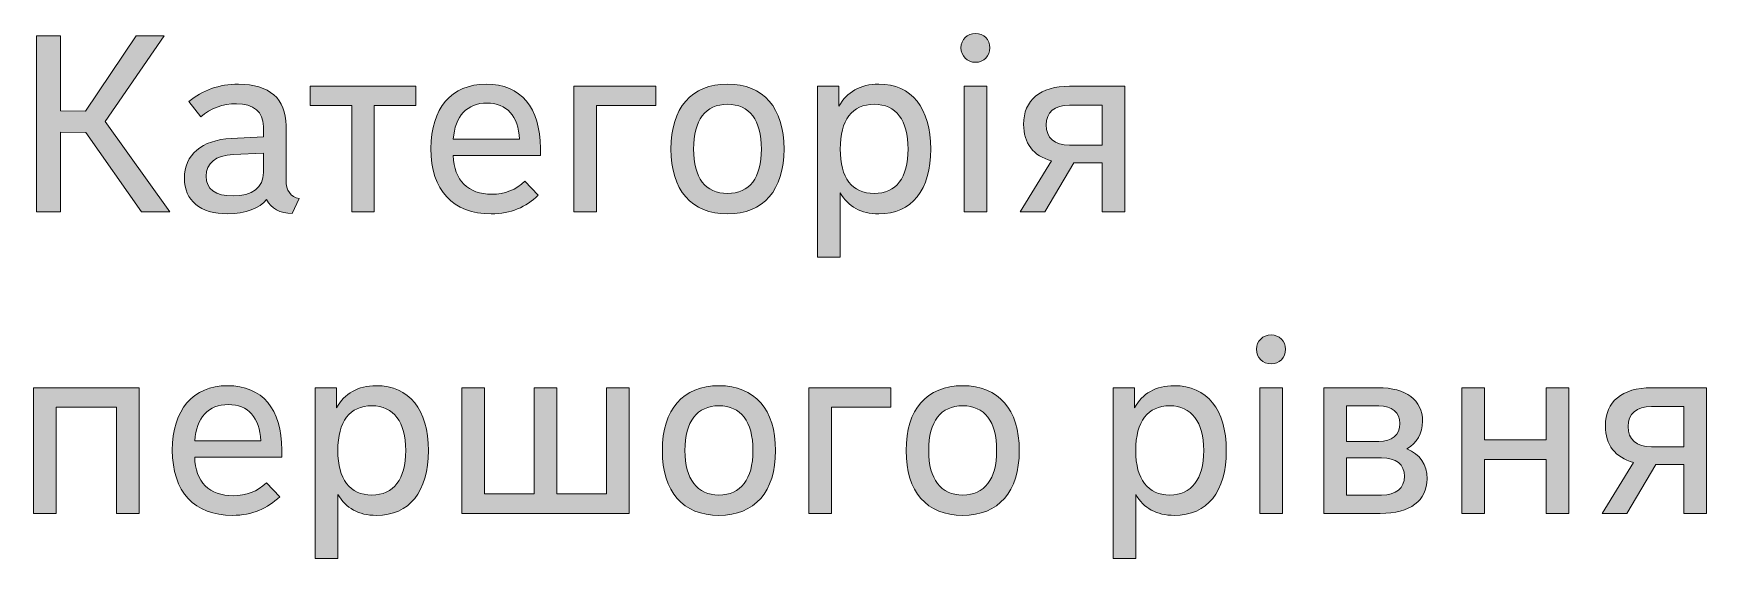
# Model space of a CAD drawing. Header units: millimetres. Extents: x -1334 to 1514, y -1037 to 10.
# Drawn here: x -1333 to -1266.7, y -12.5 to 8.3 of the extents above; entities that cross this region are included whole.
import ezdxf

# ---------------------------------------------------------------- set-up
doc = ezdxf.new("R2010")
doc.units = ezdxf.units.MM
doc.header["$MEASUREMENT"] = 0
doc.layers.add('icons', color=7, linetype='Continuous', lineweight=0)

# ---------------------------------------------------------------- blocks, each defined once
blk = doc.blocks.new('Block_30')
at = {"layer": 'icons', "true_color": 0x231f20, "transparency": 33554687}
h = blk.add_hatch(color=250, dxfattribs=at)
h.dxf.hatch_style = 2
edge = h.paths.add_edge_path()
edge.add_spline(control_points=[(-1332.904, 8.227), (-1332.904, 8.227), (-1331.958, 8.227), (-1331.958, 8.227), (-1331.958, 8.227), (-1331.958, 5.258), (-1331.958, 5.258), (-1331.958, 5.258), (-1330.961, 5.248), (-1330.961, 5.248), (-1330.961, 5.248), (-1328.958, 8.227), (-1328.958, 8.227), (-1328.958, 8.227), (-1327.852, 8.227), (-1327.852, 8.227), (-1327.852, 8.227), (-1330.184, 4.83), (-1330.184, 4.83), (-1330.184, 4.83), (-1327.623, 1.252), (-1327.623, 1.252), (-1327.623, 1.252), (-1328.749, 1.252), (-1328.749, 1.252), (-1328.749, 1.252), (-1330.951, 4.401), (-1330.951, 4.401), (-1330.951, 4.401), (-1331.958, 4.411), (-1331.958, 4.411), (-1331.958, 4.411), (-1331.958, 1.252), (-1331.958, 1.252), (-1331.958, 1.252), (-1332.904, 1.252), (-1332.904, 1.252), (-1332.904, 1.252), (-1332.904, 8.227), (-1332.904, 8.227)], knot_values=[0, 0, 0, 0, 1, 1, 1, 2, 2, 2, 3, 3, 3, 4, 4, 4, 5, 5, 5, 6, 6, 6, 7, 7, 7, 8, 8, 8, 9, 9, 9, 10, 10, 10, 11, 11, 11, 12, 12, 12, 13, 13, 13, 13], degree=3, periodic=0)
h = blk.add_hatch(color=250, dxfattribs=at)
h.dxf.hatch_style = 2
edge = h.paths.add_edge_path()
edge.add_spline(control_points=[(-1295.257, 1.252), (-1295.257, 1.252), (-1296.153, 1.252), (-1296.153, 1.252), (-1296.153, 1.252), (-1296.153, 6.234), (-1296.153, 6.234), (-1296.153, 6.234), (-1295.257, 6.234), (-1295.257, 6.234), (-1295.257, 6.234), (-1295.257, 1.252), (-1295.257, 1.252)], knot_values=[0, 0, 0, 0, 1, 1, 1, 2, 2, 2, 3, 3, 3, 4, 4, 4, 4], degree=3, periodic=0)
edge = h.paths.add_edge_path()
edge.add_spline(control_points=[(-1295.705, 8.327), (-1295.376, 8.327), (-1295.137, 8.088), (-1295.137, 7.759), (-1295.137, 7.43), (-1295.376, 7.181), (-1295.705, 7.181), (-1296.034, 7.181), (-1296.283, 7.43), (-1296.283, 7.759), (-1296.283, 8.088), (-1296.034, 8.327), (-1295.705, 8.327)], knot_values=[0, 0, 0, 0, 1, 1, 1, 2, 2, 2, 3, 3, 3, 4, 4, 4, 4], degree=3, periodic=0)
h = blk.add_hatch(color=250, dxfattribs=at)
h.dxf.hatch_style = 2
edge = h.paths.add_edge_path()
edge.add_spline(control_points=[(-1325.112, 3.524), (-1325.799, 3.494), (-1326.188, 3.176), (-1326.188, 2.667), (-1326.188, 2.159), (-1325.819, 1.88), (-1325.112, 1.88), (-1324.354, 1.88), (-1323.916, 2.209), (-1323.916, 2.817), (-1323.916, 2.817), (-1323.916, 3.584), (-1323.916, 3.584), (-1323.916, 3.584), (-1325.112, 3.524), (-1325.112, 3.524)], knot_values=[0, 0, 0, 0, 1, 1, 1, 2, 2, 2, 3, 3, 3, 4, 4, 4, 5, 5, 5, 5], degree=3, periodic=0)
edge = h.paths.add_edge_path()
edge.add_spline(control_points=[(-1326.865, 5.627), (-1326.327, 6.075), (-1325.68, 6.314), (-1324.902, 6.314), (-1323.677, 6.314), (-1323.019, 5.736), (-1323.019, 4.67), (-1323.019, 4.67), (-1323.019, 2.508), (-1323.019, 2.508), (-1323.019, 2.099), (-1322.83, 1.84), (-1322.501, 1.781), (-1322.501, 1.781), (-1322.77, 1.183), (-1322.77, 1.183), (-1323.258, 1.183), (-1323.607, 1.382), (-1323.786, 1.741), (-1324.055, 1.392), (-1324.633, 1.173), (-1325.321, 1.173), (-1326.427, 1.173), (-1327.045, 1.701), (-1327.045, 2.578), (-1327.045, 3.514), (-1326.357, 4.102), (-1325.191, 4.162), (-1325.191, 4.162), (-1323.916, 4.232), (-1323.916, 4.232), (-1323.916, 4.232), (-1323.916, 4.64), (-1323.916, 4.64), (-1323.916, 5.208), (-1324.294, 5.537), (-1324.982, 5.537), (-1325.51, 5.537), (-1326.008, 5.358), (-1326.397, 5.019), (-1326.397, 5.019), (-1326.865, 5.627), (-1326.865, 5.627)], knot_values=[0, 0, 0, 0, 1, 1, 1, 2, 2, 2, 3, 3, 3, 4, 4, 4, 5, 5, 5, 6, 6, 6, 7, 7, 7, 8, 8, 8, 9, 9, 9, 10, 10, 10, 11, 11, 11, 12, 12, 12, 13, 13, 13, 14, 14, 14, 14], degree=3, periodic=0)
h = blk.add_hatch(color=250, dxfattribs=at)
h.dxf.hatch_style = 2
edge = h.paths.add_edge_path()
edge.add_spline(control_points=[(-1322.062, 6.234), (-1322.062, 6.234), (-1317.877, 6.234), (-1317.877, 6.234), (-1317.877, 6.234), (-1317.877, 5.467), (-1317.877, 5.467), (-1317.877, 5.467), (-1319.521, 5.467), (-1319.521, 5.467), (-1319.521, 5.467), (-1319.521, 1.252), (-1319.521, 1.252), (-1319.521, 1.252), (-1320.418, 1.252), (-1320.418, 1.252), (-1320.418, 1.252), (-1320.418, 5.467), (-1320.418, 5.467), (-1320.418, 5.467), (-1322.062, 5.467), (-1322.062, 5.467), (-1322.062, 5.467), (-1322.062, 6.234), (-1322.062, 6.234)], knot_values=[0, 0, 0, 0, 1, 1, 1, 2, 2, 2, 3, 3, 3, 4, 4, 4, 5, 5, 5, 6, 6, 6, 7, 7, 7, 8, 8, 8, 8], degree=3, periodic=0)
h = blk.add_hatch(color=250, dxfattribs=at)
h.dxf.hatch_style = 2
edge = h.paths.add_edge_path()
edge.add_spline(control_points=[(-1316.392, 4.132), (-1316.392, 4.132), (-1313.771, 4.132), (-1313.771, 4.132), (-1313.811, 5.049), (-1314.279, 5.567), (-1315.057, 5.567), (-1315.844, 5.567), (-1316.332, 5.049), (-1316.392, 4.132)], knot_values=[0, 0, 0, 0, 1, 1, 1, 2, 2, 2, 3, 3, 3, 3], degree=3, periodic=0)
edge = h.paths.add_edge_path()
edge.add_spline(control_points=[(-1317.279, 3.763), (-1317.279, 5.358), (-1316.462, 6.314), (-1315.087, 6.314), (-1313.712, 6.314), (-1312.944, 5.387), (-1312.944, 3.773), (-1312.944, 3.773), (-1312.944, 3.484), (-1312.944, 3.484), (-1312.944, 3.484), (-1316.392, 3.484), (-1316.392, 3.484), (-1316.372, 2.498), (-1315.804, 1.95), (-1314.868, 1.95), (-1314.359, 1.95), (-1313.901, 2.119), (-1313.552, 2.468), (-1313.552, 2.468), (-1313.024, 1.91), (-1313.024, 1.91), (-1313.512, 1.442), (-1314.1, 1.173), (-1314.898, 1.173), (-1316.402, 1.173), (-1317.279, 2.099), (-1317.279, 3.763)], knot_values=[0, 0, 0, 0, 1, 1, 1, 2, 2, 2, 3, 3, 3, 4, 4, 4, 5, 5, 5, 6, 6, 6, 7, 7, 7, 8, 8, 8, 9, 9, 9, 9], degree=3, periodic=0)
h = blk.add_hatch(color=250, dxfattribs=at)
h.dxf.hatch_style = 2
edge = h.paths.add_edge_path()
edge.add_spline(control_points=[(-1311.619, 6.234), (-1311.619, 6.234), (-1308.371, 6.234), (-1308.371, 6.234), (-1308.371, 6.234), (-1308.371, 5.467), (-1308.371, 5.467), (-1308.371, 5.467), (-1310.722, 5.467), (-1310.722, 5.467), (-1310.722, 5.467), (-1310.722, 1.252), (-1310.722, 1.252), (-1310.722, 1.252), (-1311.619, 1.252), (-1311.619, 1.252), (-1311.619, 1.252), (-1311.619, 6.234), (-1311.619, 6.234)], knot_values=[0, 0, 0, 0, 1, 1, 1, 2, 2, 2, 3, 3, 3, 4, 4, 4, 5, 5, 5, 6, 6, 6, 6], degree=3, periodic=0)
h = blk.add_hatch(color=250, dxfattribs=at)
h.dxf.hatch_style = 2
edge = h.paths.add_edge_path()
edge.add_spline(control_points=[(-1305.53, 1.98), (-1304.664, 1.98), (-1304.185, 2.598), (-1304.185, 3.743), (-1304.185, 4.899), (-1304.664, 5.517), (-1305.53, 5.517), (-1306.397, 5.517), (-1306.876, 4.899), (-1306.876, 3.743), (-1306.876, 2.598), (-1306.397, 1.98), (-1305.53, 1.98)], knot_values=[0, 0, 0, 0, 1, 1, 1, 2, 2, 2, 3, 3, 3, 4, 4, 4, 4], degree=3, periodic=0)
edge = h.paths.add_edge_path()
edge.add_spline(control_points=[(-1305.53, 1.173), (-1306.955, 1.173), (-1307.772, 2.109), (-1307.772, 3.743), (-1307.772, 5.377), (-1306.955, 6.314), (-1305.53, 6.314), (-1304.106, 6.314), (-1303.289, 5.377), (-1303.289, 3.743), (-1303.289, 2.109), (-1304.106, 1.173), (-1305.53, 1.173)], knot_values=[0, 0, 0, 0, 1, 1, 1, 2, 2, 2, 3, 3, 3, 4, 4, 4, 4], degree=3, periodic=0)
h = blk.add_hatch(color=250, dxfattribs=at)
h.dxf.hatch_style = 2
edge = h.paths.add_edge_path()
edge.add_spline(control_points=[(-1299.721, 5.517), (-1300.588, 5.517), (-1301.066, 4.899), (-1301.066, 3.743), (-1301.066, 2.598), (-1300.588, 1.98), (-1299.721, 1.98), (-1298.854, 1.98), (-1298.376, 2.598), (-1298.376, 3.743), (-1298.376, 4.889), (-1298.854, 5.517), (-1299.721, 5.517)], knot_values=[0, 0, 0, 0, 1, 1, 1, 2, 2, 2, 3, 3, 3, 4, 4, 4, 4], degree=3, periodic=0)
edge = h.paths.add_edge_path()
edge.add_spline(control_points=[(-1299.541, 6.314), (-1298.236, 6.314), (-1297.479, 5.377), (-1297.479, 3.743), (-1297.479, 2.109), (-1298.226, 1.173), (-1299.541, 1.173), (-1300.239, 1.173), (-1300.757, 1.462), (-1301.066, 2), (-1301.066, 2), (-1301.066, -0.541), (-1301.066, -0.541), (-1301.066, -0.541), (-1301.963, -0.541), (-1301.963, -0.541), (-1301.963, -0.541), (-1301.963, 6.234), (-1301.963, 6.234), (-1301.963, 6.234), (-1301.116, 6.234), (-1301.116, 6.234), (-1301.116, 6.234), (-1301.116, 5.437), (-1301.116, 5.437), (-1300.807, 6.005), (-1300.269, 6.314), (-1299.541, 6.314)], knot_values=[0, 0, 0, 0, 1, 1, 1, 2, 2, 2, 3, 3, 3, 4, 4, 4, 5, 5, 5, 6, 6, 6, 7, 7, 7, 8, 8, 8, 9, 9, 9, 9], degree=3, periodic=0)
h = blk.add_hatch(color=250, dxfattribs=at)
h.dxf.hatch_style = 2
edge = h.paths.add_edge_path()
edge.add_spline(control_points=[(-1290.693, 5.487), (-1290.693, 5.487), (-1291.978, 5.487), (-1291.978, 5.487), (-1292.576, 5.487), (-1292.905, 5.198), (-1292.905, 4.7), (-1292.905, 4.182), (-1292.576, 3.893), (-1291.978, 3.893), (-1291.978, 3.893), (-1290.693, 3.893), (-1290.693, 3.893), (-1290.693, 3.893), (-1290.693, 5.487), (-1290.693, 5.487)], knot_values=[0, 0, 0, 0, 1, 1, 1, 2, 2, 2, 3, 3, 3, 4, 4, 4, 5, 5, 5, 5], degree=3, periodic=0)
edge = h.paths.add_edge_path()
edge.add_spline(control_points=[(-1292.696, 3.275), (-1293.413, 3.464), (-1293.801, 3.973), (-1293.801, 4.72), (-1293.801, 5.686), (-1293.144, 6.234), (-1291.978, 6.234), (-1291.978, 6.234), (-1289.796, 6.234), (-1289.796, 6.234), (-1289.796, 6.234), (-1289.796, 1.252), (-1289.796, 1.252), (-1289.796, 1.252), (-1290.693, 1.252), (-1290.693, 1.252), (-1290.693, 1.252), (-1290.693, 3.195), (-1290.693, 3.195), (-1290.693, 3.195), (-1291.809, 3.195), (-1291.809, 3.195), (-1291.809, 3.195), (-1292.955, 1.252), (-1292.955, 1.252), (-1292.955, 1.252), (-1293.931, 1.252), (-1293.931, 1.252), (-1293.931, 1.252), (-1292.696, 3.275), (-1292.696, 3.275)], knot_values=[0, 0, 0, 0, 1, 1, 1, 2, 2, 2, 3, 3, 3, 4, 4, 4, 5, 5, 5, 6, 6, 6, 7, 7, 7, 8, 8, 8, 9, 9, 9, 10, 10, 10, 10], degree=3, periodic=0)
h = blk.add_hatch(color=250, dxfattribs=at)
h.dxf.hatch_style = 2
edge = h.paths.add_edge_path()
edge.add_spline(control_points=[(-1283.548, -10.706), (-1283.548, -10.706), (-1284.445, -10.706), (-1284.445, -10.706), (-1284.445, -10.706), (-1284.445, -5.724), (-1284.445, -5.724), (-1284.445, -5.724), (-1283.548, -5.724), (-1283.548, -5.724), (-1283.548, -5.724), (-1283.548, -10.706), (-1283.548, -10.706)], knot_values=[0, 0, 0, 0, 1, 1, 1, 2, 2, 2, 3, 3, 3, 4, 4, 4, 4], degree=3, periodic=0)
edge = h.paths.add_edge_path()
edge.add_spline(control_points=[(-1283.996, -3.631), (-1283.668, -3.631), (-1283.428, -3.871), (-1283.428, -4.199), (-1283.428, -4.528), (-1283.668, -4.777), (-1283.996, -4.777), (-1284.325, -4.777), (-1284.574, -4.528), (-1284.574, -4.199), (-1284.574, -3.871), (-1284.325, -3.631), (-1283.996, -3.631)], knot_values=[0, 0, 0, 0, 1, 1, 1, 2, 2, 2, 3, 3, 3, 4, 4, 4, 4], degree=3, periodic=0)
h = blk.add_hatch(color=250, dxfattribs=at)
h.dxf.hatch_style = 2
edge = h.paths.add_edge_path()
edge.add_spline(control_points=[(-1333.024, -10.706), (-1333.024, -10.706), (-1333.024, -5.724), (-1333.024, -5.724), (-1333.024, -5.724), (-1328.839, -5.724), (-1328.839, -5.724), (-1328.839, -5.724), (-1328.839, -10.706), (-1328.839, -10.706), (-1328.839, -10.706), (-1329.736, -10.706), (-1329.736, -10.706), (-1329.736, -10.706), (-1329.736, -6.491), (-1329.736, -6.491), (-1329.736, -6.491), (-1332.127, -6.491), (-1332.127, -6.491), (-1332.127, -6.491), (-1332.127, -10.706), (-1332.127, -10.706), (-1332.127, -10.706), (-1333.024, -10.706), (-1333.024, -10.706)], knot_values=[0, 0, 0, 0, 1, 1, 1, 2, 2, 2, 3, 3, 3, 4, 4, 4, 5, 5, 5, 6, 6, 6, 7, 7, 7, 8, 8, 8, 8], degree=3, periodic=0)
h = blk.add_hatch(color=250, dxfattribs=at)
h.dxf.hatch_style = 2
edge = h.paths.add_edge_path()
edge.add_spline(control_points=[(-1326.636, -7.826), (-1326.636, -7.826), (-1324.016, -7.826), (-1324.016, -7.826), (-1324.056, -6.91), (-1324.524, -6.392), (-1325.301, -6.392), (-1326.088, -6.392), (-1326.576, -6.91), (-1326.636, -7.826)], knot_values=[0, 0, 0, 0, 1, 1, 1, 2, 2, 2, 3, 3, 3, 3], degree=3, periodic=0)
edge = h.paths.add_edge_path()
edge.add_spline(control_points=[(-1327.523, -8.195), (-1327.523, -6.601), (-1326.706, -5.644), (-1325.331, -5.644), (-1323.956, -5.644), (-1323.189, -6.571), (-1323.189, -8.185), (-1323.189, -8.185), (-1323.189, -8.474), (-1323.189, -8.474), (-1323.189, -8.474), (-1326.636, -8.474), (-1326.636, -8.474), (-1326.616, -9.46), (-1326.048, -10.008), (-1325.112, -10.008), (-1324.604, -10.008), (-1324.145, -9.839), (-1323.797, -9.49), (-1323.797, -9.49), (-1323.268, -10.048), (-1323.268, -10.048), (-1323.757, -10.516), (-1324.345, -10.785), (-1325.142, -10.785), (-1326.646, -10.785), (-1327.523, -9.859), (-1327.523, -8.195)], knot_values=[0, 0, 0, 0, 1, 1, 1, 2, 2, 2, 3, 3, 3, 4, 4, 4, 5, 5, 5, 6, 6, 6, 7, 7, 7, 8, 8, 8, 9, 9, 9, 9], degree=3, periodic=0)
h = blk.add_hatch(color=250, dxfattribs=at)
h.dxf.hatch_style = 2
edge = h.paths.add_edge_path()
edge.add_spline(control_points=[(-1319.621, -6.441), (-1320.488, -6.441), (-1320.966, -7.059), (-1320.966, -8.215), (-1320.966, -9.361), (-1320.488, -9.979), (-1319.621, -9.979), (-1318.754, -9.979), (-1318.276, -9.361), (-1318.276, -8.215), (-1318.276, -7.069), (-1318.754, -6.441), (-1319.621, -6.441)], knot_values=[0, 0, 0, 0, 1, 1, 1, 2, 2, 2, 3, 3, 3, 4, 4, 4, 4], degree=3, periodic=0)
edge = h.paths.add_edge_path()
edge.add_spline(control_points=[(-1319.442, -5.644), (-1318.137, -5.644), (-1317.379, -6.581), (-1317.379, -8.215), (-1317.379, -9.849), (-1318.127, -10.785), (-1319.442, -10.785), (-1320.139, -10.785), (-1320.657, -10.497), (-1320.966, -9.959), (-1320.966, -9.959), (-1320.966, -12.499), (-1320.966, -12.499), (-1320.966, -12.499), (-1321.863, -12.499), (-1321.863, -12.499), (-1321.863, -12.499), (-1321.863, -5.724), (-1321.863, -5.724), (-1321.863, -5.724), (-1321.016, -5.724), (-1321.016, -5.724), (-1321.016, -5.724), (-1321.016, -6.521), (-1321.016, -6.521), (-1320.707, -5.953), (-1320.169, -5.644), (-1319.442, -5.644)], knot_values=[0, 0, 0, 0, 1, 1, 1, 2, 2, 2, 3, 3, 3, 4, 4, 4, 5, 5, 5, 6, 6, 6, 7, 7, 7, 8, 8, 8, 9, 9, 9, 9], degree=3, periodic=0)
h = blk.add_hatch(color=250, dxfattribs=at)
h.dxf.hatch_style = 2
edge = h.paths.add_edge_path()
edge.add_spline(control_points=[(-1312.297, -5.724), (-1312.297, -5.724), (-1312.297, -9.929), (-1312.297, -9.929), (-1312.297, -9.929), (-1310.324, -9.929), (-1310.324, -9.929), (-1310.324, -9.929), (-1310.324, -5.724), (-1310.324, -5.724), (-1310.324, -5.724), (-1309.427, -5.724), (-1309.427, -5.724), (-1309.427, -5.724), (-1309.427, -10.706), (-1309.427, -10.706), (-1309.427, -10.706), (-1316.053, -10.706), (-1316.053, -10.706), (-1316.053, -10.706), (-1316.053, -5.724), (-1316.053, -5.724), (-1316.053, -5.724), (-1315.157, -5.724), (-1315.157, -5.724), (-1315.157, -5.724), (-1315.157, -9.929), (-1315.157, -9.929), (-1315.157, -9.929), (-1313.194, -9.929), (-1313.194, -9.929), (-1313.194, -9.929), (-1313.194, -5.724), (-1313.194, -5.724), (-1313.194, -5.724), (-1312.297, -5.724), (-1312.297, -5.724)], knot_values=[0, 0, 0, 0, 1, 1, 1, 2, 2, 2, 3, 3, 3, 4, 4, 4, 5, 5, 5, 6, 6, 6, 7, 7, 7, 8, 8, 8, 9, 9, 9, 10, 10, 10, 11, 11, 11, 12, 12, 12, 12], degree=3, periodic=0)
h = blk.add_hatch(color=250, dxfattribs=at)
h.dxf.hatch_style = 2
edge = h.paths.add_edge_path()
edge.add_spline(control_points=[(-1305.869, -9.979), (-1305.003, -9.979), (-1304.524, -9.361), (-1304.524, -8.215), (-1304.524, -7.059), (-1305.003, -6.441), (-1305.869, -6.441), (-1306.736, -6.441), (-1307.215, -7.059), (-1307.215, -8.215), (-1307.215, -9.361), (-1306.736, -9.979), (-1305.869, -9.979)], knot_values=[0, 0, 0, 0, 1, 1, 1, 2, 2, 2, 3, 3, 3, 4, 4, 4, 4], degree=3, periodic=0)
edge = h.paths.add_edge_path()
edge.add_spline(control_points=[(-1305.869, -10.785), (-1307.294, -10.785), (-1308.111, -9.849), (-1308.111, -8.215), (-1308.111, -6.581), (-1307.294, -5.644), (-1305.869, -5.644), (-1304.445, -5.644), (-1303.628, -6.581), (-1303.628, -8.215), (-1303.628, -9.849), (-1304.445, -10.785), (-1305.869, -10.785)], knot_values=[0, 0, 0, 0, 1, 1, 1, 2, 2, 2, 3, 3, 3, 4, 4, 4, 4], degree=3, periodic=0)
h = blk.add_hatch(color=250, dxfattribs=at)
h.dxf.hatch_style = 2
edge = h.paths.add_edge_path()
edge.add_spline(control_points=[(-1302.302, -5.724), (-1302.302, -5.724), (-1299.054, -5.724), (-1299.054, -5.724), (-1299.054, -5.724), (-1299.054, -6.491), (-1299.054, -6.491), (-1299.054, -6.491), (-1301.405, -6.491), (-1301.405, -6.491), (-1301.405, -6.491), (-1301.405, -10.706), (-1301.405, -10.706), (-1301.405, -10.706), (-1302.302, -10.706), (-1302.302, -10.706), (-1302.302, -10.706), (-1302.302, -5.724), (-1302.302, -5.724)], knot_values=[0, 0, 0, 0, 1, 1, 1, 2, 2, 2, 3, 3, 3, 4, 4, 4, 5, 5, 5, 6, 6, 6, 6], degree=3, periodic=0)
h = blk.add_hatch(color=250, dxfattribs=at)
h.dxf.hatch_style = 2
edge = h.paths.add_edge_path()
edge.add_spline(control_points=[(-1296.213, -9.979), (-1295.347, -9.979), (-1294.868, -9.361), (-1294.868, -8.215), (-1294.868, -7.059), (-1295.347, -6.441), (-1296.213, -6.441), (-1297.081, -6.441), (-1297.559, -7.059), (-1297.559, -8.215), (-1297.559, -9.361), (-1297.081, -9.979), (-1296.213, -9.979)], knot_values=[0, 0, 0, 0, 1, 1, 1, 2, 2, 2, 3, 3, 3, 4, 4, 4, 4], degree=3, periodic=0)
edge = h.paths.add_edge_path()
edge.add_spline(control_points=[(-1296.213, -10.785), (-1297.638, -10.785), (-1298.455, -9.849), (-1298.455, -8.215), (-1298.455, -6.581), (-1297.638, -5.644), (-1296.213, -5.644), (-1294.789, -5.644), (-1293.972, -6.581), (-1293.972, -8.215), (-1293.972, -9.849), (-1294.789, -10.785), (-1296.213, -10.785)], knot_values=[0, 0, 0, 0, 1, 1, 1, 2, 2, 2, 3, 3, 3, 4, 4, 4, 4], degree=3, periodic=0)
h = blk.add_hatch(color=250, dxfattribs=at)
h.dxf.hatch_style = 2
edge = h.paths.add_edge_path()
edge.add_spline(control_points=[(-1288.012, -6.441), (-1288.879, -6.441), (-1289.358, -7.059), (-1289.358, -8.215), (-1289.358, -9.361), (-1288.879, -9.979), (-1288.012, -9.979), (-1287.146, -9.979), (-1286.667, -9.361), (-1286.667, -8.215), (-1286.667, -7.069), (-1287.146, -6.441), (-1288.012, -6.441)], knot_values=[0, 0, 0, 0, 1, 1, 1, 2, 2, 2, 3, 3, 3, 4, 4, 4, 4], degree=3, periodic=0)
edge = h.paths.add_edge_path()
edge.add_spline(control_points=[(-1287.833, -5.644), (-1286.528, -5.644), (-1285.771, -6.581), (-1285.771, -8.215), (-1285.771, -9.849), (-1286.518, -10.785), (-1287.833, -10.785), (-1288.53, -10.785), (-1289.049, -10.497), (-1289.358, -9.959), (-1289.358, -9.959), (-1289.358, -12.499), (-1289.358, -12.499), (-1289.358, -12.499), (-1290.254, -12.499), (-1290.254, -12.499), (-1290.254, -12.499), (-1290.254, -5.724), (-1290.254, -5.724), (-1290.254, -5.724), (-1289.407, -5.724), (-1289.407, -5.724), (-1289.407, -5.724), (-1289.407, -6.521), (-1289.407, -6.521), (-1289.099, -5.953), (-1288.56, -5.644), (-1287.833, -5.644)], knot_values=[0, 0, 0, 0, 1, 1, 1, 2, 2, 2, 3, 3, 3, 4, 4, 4, 5, 5, 5, 6, 6, 6, 7, 7, 7, 8, 8, 8, 9, 9, 9, 9], degree=3, periodic=0)
h = blk.add_hatch(color=250, dxfattribs=at)
h.dxf.hatch_style = 2
edge = h.paths.add_edge_path()
edge.add_spline(control_points=[(-1279.622, -9.979), (-1279.044, -9.979), (-1278.715, -9.709), (-1278.715, -9.231), (-1278.715, -8.773), (-1279.044, -8.504), (-1279.622, -8.504), (-1279.622, -8.504), (-1281.007, -8.504), (-1281.007, -8.504), (-1281.007, -8.504), (-1281.007, -9.979), (-1281.007, -9.979), (-1281.007, -9.979), (-1279.622, -9.979), (-1279.622, -9.979)], knot_values=[0, 0, 0, 0, 1, 1, 1, 2, 2, 2, 3, 3, 3, 4, 4, 4, 5, 5, 5, 5], degree=3, periodic=0)
edge = h.paths.add_edge_path()
edge.add_spline(control_points=[(-1279.732, -7.856), (-1279.204, -7.856), (-1278.895, -7.587), (-1278.895, -7.139), (-1278.895, -6.71), (-1279.204, -6.441), (-1279.732, -6.441), (-1279.732, -6.441), (-1281.007, -6.441), (-1281.007, -6.441), (-1281.007, -6.441), (-1281.007, -7.856), (-1281.007, -7.856), (-1281.007, -7.856), (-1279.732, -7.856), (-1279.732, -7.856)], knot_values=[0, 0, 0, 0, 1, 1, 1, 2, 2, 2, 3, 3, 3, 4, 4, 4, 5, 5, 5, 5], degree=3, periodic=0)
edge = h.paths.add_edge_path()
edge.add_spline(control_points=[(-1277.998, -7.049), (-1277.998, -7.547), (-1278.217, -7.926), (-1278.615, -8.145), (-1278.097, -8.364), (-1277.819, -8.773), (-1277.819, -9.331), (-1277.819, -10.208), (-1278.486, -10.706), (-1279.672, -10.706), (-1279.672, -10.706), (-1281.903, -10.706), (-1281.903, -10.706), (-1281.903, -10.706), (-1281.903, -5.724), (-1281.903, -5.724), (-1281.903, -5.724), (-1279.761, -5.724), (-1279.761, -5.724), (-1278.635, -5.724), (-1277.998, -6.212), (-1277.998, -7.049)], knot_values=[0, 0, 0, 0, 1, 1, 1, 2, 2, 2, 3, 3, 3, 4, 4, 4, 5, 5, 5, 6, 6, 6, 7, 7, 7, 7], degree=3, periodic=0)
h = blk.add_hatch(color=250, dxfattribs=at)
h.dxf.hatch_style = 2
edge = h.paths.add_edge_path()
edge.add_spline(control_points=[(-1275.546, -10.706), (-1275.546, -10.706), (-1276.443, -10.706), (-1276.443, -10.706), (-1276.443, -10.706), (-1276.443, -5.724), (-1276.443, -5.724), (-1276.443, -5.724), (-1275.546, -5.724), (-1275.546, -5.724), (-1275.546, -5.724), (-1275.546, -7.796), (-1275.546, -7.796), (-1275.546, -7.796), (-1273.105, -7.796), (-1273.105, -7.796), (-1273.105, -7.796), (-1273.105, -5.724), (-1273.105, -5.724), (-1273.105, -5.724), (-1272.208, -5.724), (-1272.208, -5.724), (-1272.208, -5.724), (-1272.208, -10.706), (-1272.208, -10.706), (-1272.208, -10.706), (-1273.105, -10.706), (-1273.105, -10.706), (-1273.105, -10.706), (-1273.105, -8.564), (-1273.105, -8.564), (-1273.105, -8.564), (-1275.546, -8.564), (-1275.546, -8.564), (-1275.546, -8.564), (-1275.546, -10.706), (-1275.546, -10.706)], knot_values=[0, 0, 0, 0, 1, 1, 1, 2, 2, 2, 3, 3, 3, 4, 4, 4, 5, 5, 5, 6, 6, 6, 7, 7, 7, 8, 8, 8, 9, 9, 9, 10, 10, 10, 11, 11, 11, 12, 12, 12, 12], degree=3, periodic=0)
h = blk.add_hatch(color=250, dxfattribs=at)
h.dxf.hatch_style = 2
edge = h.paths.add_edge_path()
edge.add_spline(control_points=[(-1267.644, -6.471), (-1267.644, -6.471), (-1268.929, -6.471), (-1268.929, -6.471), (-1269.527, -6.471), (-1269.856, -6.76), (-1269.856, -7.258), (-1269.856, -7.776), (-1269.527, -8.065), (-1268.929, -8.065), (-1268.929, -8.065), (-1267.644, -8.065), (-1267.644, -8.065), (-1267.644, -8.065), (-1267.644, -6.471), (-1267.644, -6.471)], knot_values=[0, 0, 0, 0, 1, 1, 1, 2, 2, 2, 3, 3, 3, 4, 4, 4, 5, 5, 5, 5], degree=3, periodic=0)
edge = h.paths.add_edge_path()
edge.add_spline(control_points=[(-1269.647, -8.683), (-1270.364, -8.494), (-1270.753, -7.986), (-1270.753, -7.238), (-1270.753, -6.272), (-1270.095, -5.724), (-1268.929, -5.724), (-1268.929, -5.724), (-1266.747, -5.724), (-1266.747, -5.724), (-1266.747, -5.724), (-1266.747, -10.706), (-1266.747, -10.706), (-1266.747, -10.706), (-1267.644, -10.706), (-1267.644, -10.706), (-1267.644, -10.706), (-1267.644, -8.763), (-1267.644, -8.763), (-1267.644, -8.763), (-1268.76, -8.763), (-1268.76, -8.763), (-1268.76, -8.763), (-1269.906, -10.706), (-1269.906, -10.706), (-1269.906, -10.706), (-1270.882, -10.706), (-1270.882, -10.706), (-1270.882, -10.706), (-1269.647, -8.683), (-1269.647, -8.683)], knot_values=[0, 0, 0, 0, 1, 1, 1, 2, 2, 2, 3, 3, 3, 4, 4, 4, 5, 5, 5, 6, 6, 6, 7, 7, 7, 8, 8, 8, 9, 9, 9, 10, 10, 10, 10], degree=3, periodic=0)
at = {"layer": 'icons'}
for points, knots in [([(-1332.904, 8.227), (-1332.904, 8.227), (-1331.958, 8.227), (-1331.958, 8.227), (-1331.958, 8.227), (-1331.958, 5.258), (-1331.958, 5.258), (-1331.958, 5.258), (-1330.961, 5.248), (-1330.961, 5.248), (-1330.961, 5.248), (-1328.958, 8.227), (-1328.958, 8.227), (-1328.958, 8.227), (-1327.852, 8.227), (-1327.852, 8.227), (-1327.852, 8.227), (-1330.184, 4.83), (-1330.184, 4.83), (-1330.184, 4.83), (-1327.623, 1.252), (-1327.623, 1.252), (-1327.623, 1.252), (-1328.749, 1.252), (-1328.749, 1.252), (-1328.749, 1.252), (-1330.951, 4.401), (-1330.951, 4.401), (-1330.951, 4.401), (-1331.958, 4.411), (-1331.958, 4.411), (-1331.958, 4.411), (-1331.958, 1.252), (-1331.958, 1.252), (-1331.958, 1.252), (-1332.904, 1.252), (-1332.904, 1.252), (-1332.904, 1.252), (-1332.904, 8.227), (-1332.904, 8.227)], [0, 0, 0, 0, 1, 1, 1, 2, 2, 2, 3, 3, 3, 4, 4, 4, 5, 5, 5, 6, 6, 6, 7, 7, 7, 8, 8, 8, 9, 9, 9, 10, 10, 10, 11, 11, 11, 12, 12, 12, 13, 13, 13, 13]), ([(-1295.705, 8.327), (-1295.376, 8.327), (-1295.137, 8.088), (-1295.137, 7.759), (-1295.137, 7.43), (-1295.376, 7.181), (-1295.705, 7.181), (-1296.034, 7.181), (-1296.283, 7.43), (-1296.283, 7.759), (-1296.283, 8.088), (-1296.034, 8.327), (-1295.705, 8.327)], [0, 0, 0, 0, 1, 1, 1, 2, 2, 2, 3, 3, 3, 4, 4, 4, 4]), ([(-1326.865, 5.627), (-1326.327, 6.075), (-1325.68, 6.314), (-1324.902, 6.314), (-1323.677, 6.314), (-1323.019, 5.736), (-1323.019, 4.67), (-1323.019, 4.67), (-1323.019, 2.508), (-1323.019, 2.508), (-1323.019, 2.099), (-1322.83, 1.84), (-1322.501, 1.781), (-1322.501, 1.781), (-1322.77, 1.183), (-1322.77, 1.183), (-1323.258, 1.183), (-1323.607, 1.382), (-1323.786, 1.741), (-1324.055, 1.392), (-1324.633, 1.173), (-1325.321, 1.173), (-1326.427, 1.173), (-1327.045, 1.701), (-1327.045, 2.578), (-1327.045, 3.514), (-1326.357, 4.102), (-1325.191, 4.162), (-1325.191, 4.162), (-1323.916, 4.232), (-1323.916, 4.232), (-1323.916, 4.232), (-1323.916, 4.64), (-1323.916, 4.64), (-1323.916, 5.208), (-1324.294, 5.537), (-1324.982, 5.537), (-1325.51, 5.537), (-1326.008, 5.358), (-1326.397, 5.019), (-1326.397, 5.019), (-1326.865, 5.627), (-1326.865, 5.627)], [0, 0, 0, 0, 1, 1, 1, 2, 2, 2, 3, 3, 3, 4, 4, 4, 5, 5, 5, 6, 6, 6, 7, 7, 7, 8, 8, 8, 9, 9, 9, 10, 10, 10, 11, 11, 11, 12, 12, 12, 13, 13, 13, 14, 14, 14, 14]), ([(-1322.062, 6.234), (-1322.062, 6.234), (-1317.877, 6.234), (-1317.877, 6.234), (-1317.877, 6.234), (-1317.877, 5.467), (-1317.877, 5.467), (-1317.877, 5.467), (-1319.521, 5.467), (-1319.521, 5.467), (-1319.521, 5.467), (-1319.521, 1.252), (-1319.521, 1.252), (-1319.521, 1.252), (-1320.418, 1.252), (-1320.418, 1.252), (-1320.418, 1.252), (-1320.418, 5.467), (-1320.418, 5.467), (-1320.418, 5.467), (-1322.062, 5.467), (-1322.062, 5.467), (-1322.062, 5.467), (-1322.062, 6.234), (-1322.062, 6.234)], [0, 0, 0, 0, 1, 1, 1, 2, 2, 2, 3, 3, 3, 4, 4, 4, 5, 5, 5, 6, 6, 6, 7, 7, 7, 8, 8, 8, 8]), ([(-1317.279, 3.763), (-1317.279, 5.358), (-1316.462, 6.314), (-1315.087, 6.314), (-1313.712, 6.314), (-1312.944, 5.387), (-1312.944, 3.773), (-1312.944, 3.773), (-1312.944, 3.484), (-1312.944, 3.484), (-1312.944, 3.484), (-1316.392, 3.484), (-1316.392, 3.484), (-1316.372, 2.498), (-1315.804, 1.95), (-1314.868, 1.95), (-1314.359, 1.95), (-1313.901, 2.119), (-1313.552, 2.468), (-1313.552, 2.468), (-1313.024, 1.91), (-1313.024, 1.91), (-1313.512, 1.442), (-1314.1, 1.173), (-1314.898, 1.173), (-1316.402, 1.173), (-1317.279, 2.099), (-1317.279, 3.763)], [0, 0, 0, 0, 1, 1, 1, 2, 2, 2, 3, 3, 3, 4, 4, 4, 5, 5, 5, 6, 6, 6, 7, 7, 7, 8, 8, 8, 9, 9, 9, 9]), ([(-1311.619, 6.234), (-1311.619, 6.234), (-1308.371, 6.234), (-1308.371, 6.234), (-1308.371, 6.234), (-1308.371, 5.467), (-1308.371, 5.467), (-1308.371, 5.467), (-1310.722, 5.467), (-1310.722, 5.467), (-1310.722, 5.467), (-1310.722, 1.252), (-1310.722, 1.252), (-1310.722, 1.252), (-1311.619, 1.252), (-1311.619, 1.252), (-1311.619, 1.252), (-1311.619, 6.234), (-1311.619, 6.234)], [0, 0, 0, 0, 1, 1, 1, 2, 2, 2, 3, 3, 3, 4, 4, 4, 5, 5, 5, 6, 6, 6, 6]), ([(-1305.53, 1.173), (-1306.955, 1.173), (-1307.772, 2.109), (-1307.772, 3.743), (-1307.772, 5.377), (-1306.955, 6.314), (-1305.53, 6.314), (-1304.106, 6.314), (-1303.289, 5.377), (-1303.289, 3.743), (-1303.289, 2.109), (-1304.106, 1.173), (-1305.53, 1.173)], [0, 0, 0, 0, 1, 1, 1, 2, 2, 2, 3, 3, 3, 4, 4, 4, 4]), ([(-1299.541, 6.314), (-1298.236, 6.314), (-1297.479, 5.377), (-1297.479, 3.743), (-1297.479, 2.109), (-1298.226, 1.173), (-1299.541, 1.173), (-1300.239, 1.173), (-1300.757, 1.462), (-1301.066, 2), (-1301.066, 2), (-1301.066, -0.541), (-1301.066, -0.541), (-1301.066, -0.541), (-1301.963, -0.541), (-1301.963, -0.541), (-1301.963, -0.541), (-1301.963, 6.234), (-1301.963, 6.234), (-1301.963, 6.234), (-1301.116, 6.234), (-1301.116, 6.234), (-1301.116, 6.234), (-1301.116, 5.437), (-1301.116, 5.437), (-1300.807, 6.005), (-1300.269, 6.314), (-1299.541, 6.314)], [0, 0, 0, 0, 1, 1, 1, 2, 2, 2, 3, 3, 3, 4, 4, 4, 5, 5, 5, 6, 6, 6, 7, 7, 7, 8, 8, 8, 9, 9, 9, 9]), ([(-1295.257, 1.252), (-1295.257, 1.252), (-1296.153, 1.252), (-1296.153, 1.252), (-1296.153, 1.252), (-1296.153, 6.234), (-1296.153, 6.234), (-1296.153, 6.234), (-1295.257, 6.234), (-1295.257, 6.234), (-1295.257, 6.234), (-1295.257, 1.252), (-1295.257, 1.252)], [0, 0, 0, 0, 1, 1, 1, 2, 2, 2, 3, 3, 3, 4, 4, 4, 4]), ([(-1292.696, 3.275), (-1293.413, 3.464), (-1293.801, 3.973), (-1293.801, 4.72), (-1293.801, 5.686), (-1293.144, 6.234), (-1291.978, 6.234), (-1291.978, 6.234), (-1289.796, 6.234), (-1289.796, 6.234), (-1289.796, 6.234), (-1289.796, 1.252), (-1289.796, 1.252), (-1289.796, 1.252), (-1290.693, 1.252), (-1290.693, 1.252), (-1290.693, 1.252), (-1290.693, 3.195), (-1290.693, 3.195), (-1290.693, 3.195), (-1291.809, 3.195), (-1291.809, 3.195), (-1291.809, 3.195), (-1292.955, 1.252), (-1292.955, 1.252), (-1292.955, 1.252), (-1293.931, 1.252), (-1293.931, 1.252), (-1293.931, 1.252), (-1292.696, 3.275), (-1292.696, 3.275)], [0, 0, 0, 0, 1, 1, 1, 2, 2, 2, 3, 3, 3, 4, 4, 4, 5, 5, 5, 6, 6, 6, 7, 7, 7, 8, 8, 8, 9, 9, 9, 10, 10, 10, 10]), ([(-1316.392, 4.132), (-1316.392, 4.132), (-1313.771, 4.132), (-1313.771, 4.132), (-1313.811, 5.049), (-1314.279, 5.567), (-1315.057, 5.567), (-1315.844, 5.567), (-1316.332, 5.049), (-1316.392, 4.132)], [0, 0, 0, 0, 1, 1, 1, 2, 2, 2, 3, 3, 3, 3]), ([(-1305.53, 1.98), (-1304.664, 1.98), (-1304.185, 2.598), (-1304.185, 3.743), (-1304.185, 4.899), (-1304.664, 5.517), (-1305.53, 5.517), (-1306.397, 5.517), (-1306.876, 4.899), (-1306.876, 3.743), (-1306.876, 2.598), (-1306.397, 1.98), (-1305.53, 1.98)], [0, 0, 0, 0, 1, 1, 1, 2, 2, 2, 3, 3, 3, 4, 4, 4, 4]), ([(-1299.721, 5.517), (-1300.588, 5.517), (-1301.066, 4.899), (-1301.066, 3.743), (-1301.066, 2.598), (-1300.588, 1.98), (-1299.721, 1.98), (-1298.854, 1.98), (-1298.376, 2.598), (-1298.376, 3.743), (-1298.376, 4.889), (-1298.854, 5.517), (-1299.721, 5.517)], [0, 0, 0, 0, 1, 1, 1, 2, 2, 2, 3, 3, 3, 4, 4, 4, 4]), ([(-1290.693, 5.487), (-1290.693, 5.487), (-1291.978, 5.487), (-1291.978, 5.487), (-1292.576, 5.487), (-1292.905, 5.198), (-1292.905, 4.7), (-1292.905, 4.182), (-1292.576, 3.893), (-1291.978, 3.893), (-1291.978, 3.893), (-1290.693, 3.893), (-1290.693, 3.893), (-1290.693, 3.893), (-1290.693, 5.487), (-1290.693, 5.487)], [0, 0, 0, 0, 1, 1, 1, 2, 2, 2, 3, 3, 3, 4, 4, 4, 5, 5, 5, 5]), ([(-1325.112, 3.524), (-1325.799, 3.494), (-1326.188, 3.176), (-1326.188, 2.667), (-1326.188, 2.159), (-1325.819, 1.88), (-1325.112, 1.88), (-1324.354, 1.88), (-1323.916, 2.209), (-1323.916, 2.817), (-1323.916, 2.817), (-1323.916, 3.584), (-1323.916, 3.584), (-1323.916, 3.584), (-1325.112, 3.524), (-1325.112, 3.524)], [0, 0, 0, 0, 1, 1, 1, 2, 2, 2, 3, 3, 3, 4, 4, 4, 5, 5, 5, 5]), ([(-1283.996, -3.631), (-1283.668, -3.631), (-1283.428, -3.871), (-1283.428, -4.199), (-1283.428, -4.528), (-1283.668, -4.777), (-1283.996, -4.777), (-1284.325, -4.777), (-1284.574, -4.528), (-1284.574, -4.199), (-1284.574, -3.871), (-1284.325, -3.631), (-1283.996, -3.631)], [0, 0, 0, 0, 1, 1, 1, 2, 2, 2, 3, 3, 3, 4, 4, 4, 4]), ([(-1333.024, -10.706), (-1333.024, -10.706), (-1333.024, -5.724), (-1333.024, -5.724), (-1333.024, -5.724), (-1328.839, -5.724), (-1328.839, -5.724), (-1328.839, -5.724), (-1328.839, -10.706), (-1328.839, -10.706), (-1328.839, -10.706), (-1329.736, -10.706), (-1329.736, -10.706), (-1329.736, -10.706), (-1329.736, -6.491), (-1329.736, -6.491), (-1329.736, -6.491), (-1332.127, -6.491), (-1332.127, -6.491), (-1332.127, -6.491), (-1332.127, -10.706), (-1332.127, -10.706), (-1332.127, -10.706), (-1333.024, -10.706), (-1333.024, -10.706)], [0, 0, 0, 0, 1, 1, 1, 2, 2, 2, 3, 3, 3, 4, 4, 4, 5, 5, 5, 6, 6, 6, 7, 7, 7, 8, 8, 8, 8]), ([(-1327.523, -8.195), (-1327.523, -6.601), (-1326.706, -5.644), (-1325.331, -5.644), (-1323.956, -5.644), (-1323.189, -6.571), (-1323.189, -8.185), (-1323.189, -8.185), (-1323.189, -8.474), (-1323.189, -8.474), (-1323.189, -8.474), (-1326.636, -8.474), (-1326.636, -8.474), (-1326.616, -9.46), (-1326.048, -10.008), (-1325.112, -10.008), (-1324.604, -10.008), (-1324.145, -9.839), (-1323.797, -9.49), (-1323.797, -9.49), (-1323.268, -10.048), (-1323.268, -10.048), (-1323.757, -10.516), (-1324.345, -10.785), (-1325.142, -10.785), (-1326.646, -10.785), (-1327.523, -9.859), (-1327.523, -8.195)], [0, 0, 0, 0, 1, 1, 1, 2, 2, 2, 3, 3, 3, 4, 4, 4, 5, 5, 5, 6, 6, 6, 7, 7, 7, 8, 8, 8, 9, 9, 9, 9]), ([(-1319.442, -5.644), (-1318.137, -5.644), (-1317.379, -6.581), (-1317.379, -8.215), (-1317.379, -9.849), (-1318.127, -10.785), (-1319.442, -10.785), (-1320.139, -10.785), (-1320.657, -10.497), (-1320.966, -9.959), (-1320.966, -9.959), (-1320.966, -12.499), (-1320.966, -12.499), (-1320.966, -12.499), (-1321.863, -12.499), (-1321.863, -12.499), (-1321.863, -12.499), (-1321.863, -5.724), (-1321.863, -5.724), (-1321.863, -5.724), (-1321.016, -5.724), (-1321.016, -5.724), (-1321.016, -5.724), (-1321.016, -6.521), (-1321.016, -6.521), (-1320.707, -5.953), (-1320.169, -5.644), (-1319.442, -5.644)], [0, 0, 0, 0, 1, 1, 1, 2, 2, 2, 3, 3, 3, 4, 4, 4, 5, 5, 5, 6, 6, 6, 7, 7, 7, 8, 8, 8, 9, 9, 9, 9]), ([(-1312.297, -5.724), (-1312.297, -5.724), (-1312.297, -9.929), (-1312.297, -9.929), (-1312.297, -9.929), (-1310.324, -9.929), (-1310.324, -9.929), (-1310.324, -9.929), (-1310.324, -5.724), (-1310.324, -5.724), (-1310.324, -5.724), (-1309.427, -5.724), (-1309.427, -5.724), (-1309.427, -5.724), (-1309.427, -10.706), (-1309.427, -10.706), (-1309.427, -10.706), (-1316.053, -10.706), (-1316.053, -10.706), (-1316.053, -10.706), (-1316.053, -5.724), (-1316.053, -5.724), (-1316.053, -5.724), (-1315.157, -5.724), (-1315.157, -5.724), (-1315.157, -5.724), (-1315.157, -9.929), (-1315.157, -9.929), (-1315.157, -9.929), (-1313.194, -9.929), (-1313.194, -9.929), (-1313.194, -9.929), (-1313.194, -5.724), (-1313.194, -5.724), (-1313.194, -5.724), (-1312.297, -5.724), (-1312.297, -5.724)], [0, 0, 0, 0, 1, 1, 1, 2, 2, 2, 3, 3, 3, 4, 4, 4, 5, 5, 5, 6, 6, 6, 7, 7, 7, 8, 8, 8, 9, 9, 9, 10, 10, 10, 11, 11, 11, 12, 12, 12, 12]), ([(-1305.869, -10.785), (-1307.294, -10.785), (-1308.111, -9.849), (-1308.111, -8.215), (-1308.111, -6.581), (-1307.294, -5.644), (-1305.869, -5.644), (-1304.445, -5.644), (-1303.628, -6.581), (-1303.628, -8.215), (-1303.628, -9.849), (-1304.445, -10.785), (-1305.869, -10.785)], [0, 0, 0, 0, 1, 1, 1, 2, 2, 2, 3, 3, 3, 4, 4, 4, 4]), ([(-1302.302, -5.724), (-1302.302, -5.724), (-1299.054, -5.724), (-1299.054, -5.724), (-1299.054, -5.724), (-1299.054, -6.491), (-1299.054, -6.491), (-1299.054, -6.491), (-1301.405, -6.491), (-1301.405, -6.491), (-1301.405, -6.491), (-1301.405, -10.706), (-1301.405, -10.706), (-1301.405, -10.706), (-1302.302, -10.706), (-1302.302, -10.706), (-1302.302, -10.706), (-1302.302, -5.724), (-1302.302, -5.724)], [0, 0, 0, 0, 1, 1, 1, 2, 2, 2, 3, 3, 3, 4, 4, 4, 5, 5, 5, 6, 6, 6, 6]), ([(-1296.213, -10.785), (-1297.638, -10.785), (-1298.455, -9.849), (-1298.455, -8.215), (-1298.455, -6.581), (-1297.638, -5.644), (-1296.213, -5.644), (-1294.789, -5.644), (-1293.972, -6.581), (-1293.972, -8.215), (-1293.972, -9.849), (-1294.789, -10.785), (-1296.213, -10.785)], [0, 0, 0, 0, 1, 1, 1, 2, 2, 2, 3, 3, 3, 4, 4, 4, 4]), ([(-1287.833, -5.644), (-1286.528, -5.644), (-1285.771, -6.581), (-1285.771, -8.215), (-1285.771, -9.849), (-1286.518, -10.785), (-1287.833, -10.785), (-1288.53, -10.785), (-1289.049, -10.497), (-1289.358, -9.959), (-1289.358, -9.959), (-1289.358, -12.499), (-1289.358, -12.499), (-1289.358, -12.499), (-1290.254, -12.499), (-1290.254, -12.499), (-1290.254, -12.499), (-1290.254, -5.724), (-1290.254, -5.724), (-1290.254, -5.724), (-1289.407, -5.724), (-1289.407, -5.724), (-1289.407, -5.724), (-1289.407, -6.521), (-1289.407, -6.521), (-1289.099, -5.953), (-1288.56, -5.644), (-1287.833, -5.644)], [0, 0, 0, 0, 1, 1, 1, 2, 2, 2, 3, 3, 3, 4, 4, 4, 5, 5, 5, 6, 6, 6, 7, 7, 7, 8, 8, 8, 9, 9, 9, 9]), ([(-1283.548, -10.706), (-1283.548, -10.706), (-1284.445, -10.706), (-1284.445, -10.706), (-1284.445, -10.706), (-1284.445, -5.724), (-1284.445, -5.724), (-1284.445, -5.724), (-1283.548, -5.724), (-1283.548, -5.724), (-1283.548, -5.724), (-1283.548, -10.706), (-1283.548, -10.706)], [0, 0, 0, 0, 1, 1, 1, 2, 2, 2, 3, 3, 3, 4, 4, 4, 4]), ([(-1277.998, -7.049), (-1277.998, -7.547), (-1278.217, -7.926), (-1278.615, -8.145), (-1278.097, -8.364), (-1277.819, -8.773), (-1277.819, -9.331), (-1277.819, -10.208), (-1278.486, -10.706), (-1279.672, -10.706), (-1279.672, -10.706), (-1281.903, -10.706), (-1281.903, -10.706), (-1281.903, -10.706), (-1281.903, -5.724), (-1281.903, -5.724), (-1281.903, -5.724), (-1279.761, -5.724), (-1279.761, -5.724), (-1278.635, -5.724), (-1277.998, -6.212), (-1277.998, -7.049)], [0, 0, 0, 0, 1, 1, 1, 2, 2, 2, 3, 3, 3, 4, 4, 4, 5, 5, 5, 6, 6, 6, 7, 7, 7, 7]), ([(-1275.546, -10.706), (-1275.546, -10.706), (-1276.443, -10.706), (-1276.443, -10.706), (-1276.443, -10.706), (-1276.443, -5.724), (-1276.443, -5.724), (-1276.443, -5.724), (-1275.546, -5.724), (-1275.546, -5.724), (-1275.546, -5.724), (-1275.546, -7.796), (-1275.546, -7.796), (-1275.546, -7.796), (-1273.105, -7.796), (-1273.105, -7.796), (-1273.105, -7.796), (-1273.105, -5.724), (-1273.105, -5.724), (-1273.105, -5.724), (-1272.208, -5.724), (-1272.208, -5.724), (-1272.208, -5.724), (-1272.208, -10.706), (-1272.208, -10.706), (-1272.208, -10.706), (-1273.105, -10.706), (-1273.105, -10.706), (-1273.105, -10.706), (-1273.105, -8.564), (-1273.105, -8.564), (-1273.105, -8.564), (-1275.546, -8.564), (-1275.546, -8.564), (-1275.546, -8.564), (-1275.546, -10.706), (-1275.546, -10.706)], [0, 0, 0, 0, 1, 1, 1, 2, 2, 2, 3, 3, 3, 4, 4, 4, 5, 5, 5, 6, 6, 6, 7, 7, 7, 8, 8, 8, 9, 9, 9, 10, 10, 10, 11, 11, 11, 12, 12, 12, 12]), ([(-1269.647, -8.683), (-1270.364, -8.494), (-1270.753, -7.986), (-1270.753, -7.238), (-1270.753, -6.272), (-1270.095, -5.724), (-1268.929, -5.724), (-1268.929, -5.724), (-1266.747, -5.724), (-1266.747, -5.724), (-1266.747, -5.724), (-1266.747, -10.706), (-1266.747, -10.706), (-1266.747, -10.706), (-1267.644, -10.706), (-1267.644, -10.706), (-1267.644, -10.706), (-1267.644, -8.763), (-1267.644, -8.763), (-1267.644, -8.763), (-1268.76, -8.763), (-1268.76, -8.763), (-1268.76, -8.763), (-1269.906, -10.706), (-1269.906, -10.706), (-1269.906, -10.706), (-1270.882, -10.706), (-1270.882, -10.706), (-1270.882, -10.706), (-1269.647, -8.683), (-1269.647, -8.683)], [0, 0, 0, 0, 1, 1, 1, 2, 2, 2, 3, 3, 3, 4, 4, 4, 5, 5, 5, 6, 6, 6, 7, 7, 7, 8, 8, 8, 9, 9, 9, 10, 10, 10, 10]), ([(-1326.636, -7.826), (-1326.636, -7.826), (-1324.016, -7.826), (-1324.016, -7.826), (-1324.056, -6.91), (-1324.524, -6.392), (-1325.301, -6.392), (-1326.088, -6.392), (-1326.576, -6.91), (-1326.636, -7.826)], [0, 0, 0, 0, 1, 1, 1, 2, 2, 2, 3, 3, 3, 3]), ([(-1319.621, -6.441), (-1320.488, -6.441), (-1320.966, -7.059), (-1320.966, -8.215), (-1320.966, -9.361), (-1320.488, -9.979), (-1319.621, -9.979), (-1318.754, -9.979), (-1318.276, -9.361), (-1318.276, -8.215), (-1318.276, -7.069), (-1318.754, -6.441), (-1319.621, -6.441)], [0, 0, 0, 0, 1, 1, 1, 2, 2, 2, 3, 3, 3, 4, 4, 4, 4]), ([(-1305.869, -9.979), (-1305.003, -9.979), (-1304.524, -9.361), (-1304.524, -8.215), (-1304.524, -7.059), (-1305.003, -6.441), (-1305.869, -6.441), (-1306.736, -6.441), (-1307.215, -7.059), (-1307.215, -8.215), (-1307.215, -9.361), (-1306.736, -9.979), (-1305.869, -9.979)], [0, 0, 0, 0, 1, 1, 1, 2, 2, 2, 3, 3, 3, 4, 4, 4, 4]), ([(-1296.213, -9.979), (-1295.347, -9.979), (-1294.868, -9.361), (-1294.868, -8.215), (-1294.868, -7.059), (-1295.347, -6.441), (-1296.213, -6.441), (-1297.081, -6.441), (-1297.559, -7.059), (-1297.559, -8.215), (-1297.559, -9.361), (-1297.081, -9.979), (-1296.213, -9.979)], [0, 0, 0, 0, 1, 1, 1, 2, 2, 2, 3, 3, 3, 4, 4, 4, 4]), ([(-1288.012, -6.441), (-1288.879, -6.441), (-1289.358, -7.059), (-1289.358, -8.215), (-1289.358, -9.361), (-1288.879, -9.979), (-1288.012, -9.979), (-1287.146, -9.979), (-1286.667, -9.361), (-1286.667, -8.215), (-1286.667, -7.069), (-1287.146, -6.441), (-1288.012, -6.441)], [0, 0, 0, 0, 1, 1, 1, 2, 2, 2, 3, 3, 3, 4, 4, 4, 4]), ([(-1279.732, -7.856), (-1279.204, -7.856), (-1278.895, -7.587), (-1278.895, -7.139), (-1278.895, -6.71), (-1279.204, -6.441), (-1279.732, -6.441), (-1279.732, -6.441), (-1281.007, -6.441), (-1281.007, -6.441), (-1281.007, -6.441), (-1281.007, -7.856), (-1281.007, -7.856), (-1281.007, -7.856), (-1279.732, -7.856), (-1279.732, -7.856)], [0, 0, 0, 0, 1, 1, 1, 2, 2, 2, 3, 3, 3, 4, 4, 4, 5, 5, 5, 5]), ([(-1267.644, -6.471), (-1267.644, -6.471), (-1268.929, -6.471), (-1268.929, -6.471), (-1269.527, -6.471), (-1269.856, -6.76), (-1269.856, -7.258), (-1269.856, -7.776), (-1269.527, -8.065), (-1268.929, -8.065), (-1268.929, -8.065), (-1267.644, -8.065), (-1267.644, -8.065), (-1267.644, -8.065), (-1267.644, -6.471), (-1267.644, -6.471)], [0, 0, 0, 0, 1, 1, 1, 2, 2, 2, 3, 3, 3, 4, 4, 4, 5, 5, 5, 5]), ([(-1279.622, -9.979), (-1279.044, -9.979), (-1278.715, -9.709), (-1278.715, -9.231), (-1278.715, -8.773), (-1279.044, -8.504), (-1279.622, -8.504), (-1279.622, -8.504), (-1281.007, -8.504), (-1281.007, -8.504), (-1281.007, -8.504), (-1281.007, -9.979), (-1281.007, -9.979), (-1281.007, -9.979), (-1279.622, -9.979), (-1279.622, -9.979)], [0, 0, 0, 0, 1, 1, 1, 2, 2, 2, 3, 3, 3, 4, 4, 4, 5, 5, 5, 5])]:
    blk.add_open_spline(points, degree=3, knots=knots, dxfattribs=at)

msp = doc.modelspace()

# ---------------------------------------------------------------- block references
at = {"layer": 'icons'}
msp.add_blockref('Block_30', (0, 0), dxfattribs=at)

doc.saveas('drawing.dxf')
